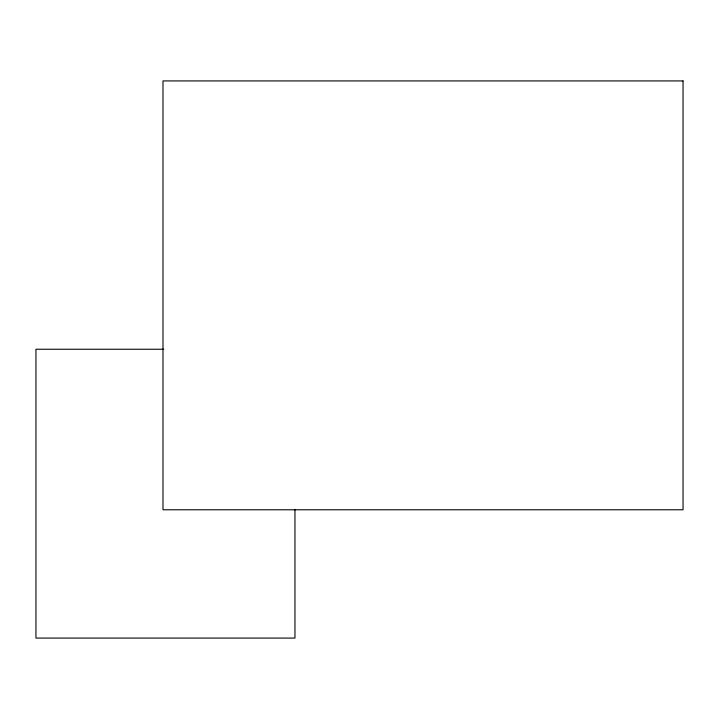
<?xml version="1.0" encoding="UTF-8"?>
<svg xmlns="http://www.w3.org/2000/svg" width="719" height="719" viewBox="0 0 719 719"><rect width="100%" height="100%" fill="white"/><g stroke="black" fill="none" stroke-linecap="round" stroke-linejoin="round"><path stroke-width="1.08" d="M163.77 349.245L35.95 349.245L35.95 638.077L294.961 638.077L294.961 509.331M683.05 80.923L162.988 80.923L162.988 509.78L683.05 509.78L683.05 80.923"/></g></svg>
